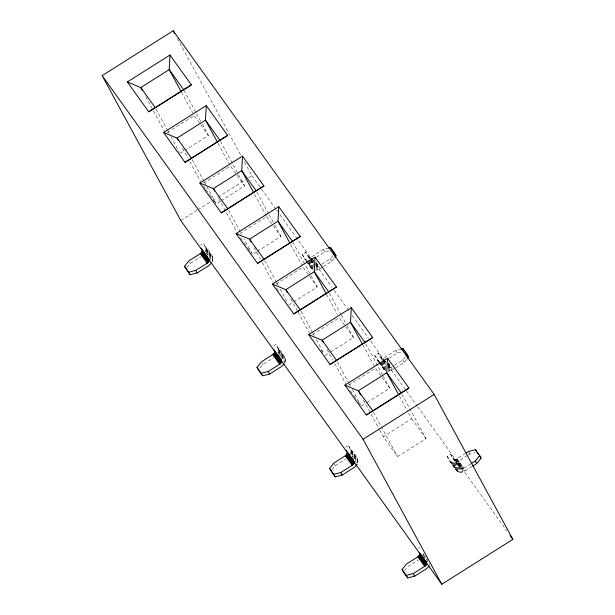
<?xml version="1.0" encoding="UTF-8"?>
<svg xmlns="http://www.w3.org/2000/svg" width="615" height="615" viewBox="0 0 615 615"><rect width="100%" height="100%" fill="white"/><g stroke="black" fill="none" stroke-linecap="round" stroke-linejoin="round"><path stroke-width="0.46" stroke-dasharray="3.08 2.31" d="M205.533 251.973L205.917 248.176L203.373 243.356L200.528 245.154M211.975 262.313C215.834 255.156 205.664 249.098 203.373 243.356M284.499 363.38L284.906 362.581L278.057 353.033L278.441 349.235L275.897 344.415L273.052 346.214M284.906 362.581C287.451 355.508 278.195 350.127 275.897 344.415M348.413 445.483C350.719 451.195 359.975 456.568 357.43 463.649L350.581 454.101L350.957 450.303L348.413 445.483L345.576 447.274M422.69 555.952L423.597 553.569M186.96 267.525L190.227 263.443L200.974 256.663M321.876 264.196L330.317 258.861L333.038 255.456M323.259 266.749L331.708 261.413L334.967 257.331M260.03 367.908L262.751 364.511L273.498 357.722M394.399 365.256L402.84 359.921L405.562 356.523M395.783 367.808L404.224 362.473L407.491 358.391M332.008 469.652L335.275 465.57L346.022 458.782M404.532 570.712L407.791 566.63L418.538 559.85M167.349 132.471L194.156 115.543L200.198 123.961M180.003 153.389L184.062 150.829M184.877 150.314L208.431 135.438L202.081 123.746M203.611 183.001L230.417 166.081L236.452 174.491M180.833 220.585L196.985 210.384M197.799 209.876L211.522 201.205M212.336 200.698L217.18 197.638M217.987 197.123L245.446 179.788M248.675 177.743L251.904 175.706L243.671 160.538M220.324 201.359L216.265 203.926L207.194 187.221M221.139 200.844L244.693 185.968L220.654 141.704M239.873 233.531L266.679 216.611L254.433 194.056M206.671 255.148L210.222 252.903M256.586 251.889L252.527 254.456L243.909 238.582M257.401 251.374L280.955 236.506L274.605 224.813M307.285 260.545L304.832 259.146L302.173 254.395L305.732 252.15L310.775 259.399M328.733 248.014L323.467 249.313L311.951 256.586C308.838 258.907 306.324 254.887 305.732 252.15M316.41 257.193L324.851 251.866L331.869 250.128M276.135 284.069L302.934 267.141L308.976 275.558M316.049 266.741L317.87 266.587L321.107 264.681M314.942 270.193L318.455 269.57L322.491 267.233M288.781 304.986L292.848 302.419M293.655 301.911L317.209 287.036L304.971 264.481M312.397 334.598L339.196 317.671L345.238 326.088M279.195 356.208L282.746 353.971M325.043 355.516L329.917 352.441M330.732 351.926L353.471 337.566L347.121 325.873M378.886 362.166L374.696 355.455L378.248 353.21L382.991 359.821M401.249 349.074L395.991 350.373L384.475 357.646C381.362 359.967 378.848 355.954 378.248 353.21M388.934 358.261L397.375 352.925L403.517 351.411M348.651 385.128L375.457 368.201L381.5 376.618M388.188 367.678L390.394 367.647L393.631 365.74M388.303 371.252L390.971 370.637L395.015 368.293M361.305 406.046L366.179 402.971M366.994 402.456L389.733 388.096L383.383 376.403M401.956 394.361L425.995 438.626L397.567 456.576L383.291 436.688L411.719 418.73L408.091 412.05M351.711 457.276L355.27 455.031M472.143 466.447C468.015 468.561 462.388 474.703 457.206 471.305L449.873 461.273L447.22 456.522L450.772 454.277L461.089 468.868L463.387 468.515L470.759 463.895M450.772 454.277C451.372 457.014 453.885 461.027 456.999 458.705L465.44 453.378M450.357 461.757C456.507 465.486 462.649 457.437 467.592 455.446M468.361 454.962L469.898 453.993L475.157 452.686M418.092 548.342L419.515 547.442M424.235 558.335L425.657 557.436M379.809 361.605L377.833 360.697M457.206 471.305L454.07 466.07L457.622 463.825L459.897 468.007L461.089 468.868M379.078 362.581L384.206 369.753L385.928 370.945L379.97 362.804M306.408 261.352L312.743 269.578L306.947 261.498M316.171 262.459L318.808 266.134M388.165 362.789L391.325 367.193M456.999 458.705L463.848 468.253M315.972 262.805L320.192 268.686M387.965 363.134L392.716 369.746M458.383 461.258L465.232 470.806M315.71 262.713L318.347 266.387M388.234 363.78L390.871 367.447M456.538 458.967L463.387 468.515M312.074 258.508L313.658 260.714M315.764 263.651L317.87 266.587M388.288 364.71L390.394 367.647M456.061 459.159L462.918 468.715M312.482 259.622L313.535 261.091M316.171 264.765L319.339 269.17M385.005 360.682L386.059 362.15M388.165 365.095L391.855 370.238M457.529 461.75L464.379 471.298M310.544 257.178L313.704 261.583M315.81 264.519L317.394 266.726M384.121 359.706L385.697 361.912M388.334 365.587L389.918 367.785M455.584 459.297L462.434 468.853M251.904 175.706L260.868 188.19M261.429 188.974L275.989 209.261M276.55 210.046L277.665 211.606M279.91 214.727L312.389 259.991M315.749 264.673L331.985 287.305M334.229 290.426L349.904 312.274M352.149 315.395L368.385 338.027M370.63 341.148L384.629 360.659M387.988 365.341L405.908 390.317M406.469 391.094L417.108 405.923M417.67 406.707L506.706 530.791M312.704 260.921L313.758 262.39M315.872 265.326L316.925 266.795M383.645 359.783L385.751 362.719M388.388 366.394L389.441 367.862M455.115 459.374L461.965 468.922M309.622 257.255L310.675 258.723M311.198 259.461L313.835 263.128M315.818 265.903L318.455 269.57M383.191 359.783L385.828 363.457M388.334 366.963L390.971 370.637M454.662 459.382L463.495 471.697M310.998 259.499L313.412 263.066M383.299 360.459L385.936 364.134M308.815 257.07L310.398 259.269M310.921 260.007L313.558 263.681M381.338 358.13L382.392 359.598M382.914 360.336L386.082 364.741M453.855 459.19L460.712 468.738M308 256.34L310.114 259.276M310.321 259.568L313.804 264.419M380.524 357.4L382.315 359.898M382.63 360.336L386.005 365.041M453.047 458.459L460.381 468.553M310.698 260.329L313.865 264.734M315.972 267.679L317.555 269.877M383.222 361.389L385.859 365.064M387.965 368.001L390.071 370.945M455.746 462.457L462.595 472.005M309.806 260.537L313.496 265.68M382.33 361.605L386.02 366.74M388.127 369.684L389.18 371.153M454.846 462.665L461.704 472.212M308.93 260.645L313.673 267.256M381.454 361.705L385.667 367.586M453.97 462.772L460.827 472.32M308.084 260.645L313.358 267.994M381.131 362.443L385.882 369.054M453.132 462.772L459.982 472.32M307.815 261.275L313.089 268.624M380.339 362.335L386.135 370.422M452.332 462.665L459.182 472.212M302.173 254.395L306.393 260.268M308.661 263.274L312.881 269.147M374.696 355.455L379.44 362.066M447.22 456.522L458.444 472.013M379.463 362.566L385.267 370.645M450.933 462.157L457.783 471.705M306.37 261.098L312.166 269.178M379.417 362.896L384.683 370.245M304.448 258.577L306.032 260.783M376.972 359.644L378.932 362.412M449.488 460.704L456.722 470.821M200.744 124.73L208.431 135.438M237.006 175.26L244.693 185.968M266.679 216.611L272.714 225.029M273.268 225.79L280.955 236.506M309.529 276.32L317.209 287.036M345.784 326.849L353.471 337.566M382.046 377.387L389.733 388.096M411.719 418.73L425.995 438.626M203.634 186.322L205.279 188.621M205.833 189.382L209.123 193.979M209.677 194.74L212.967 199.329M213.52 200.098L215.711 203.158M240.442 237.621L243.74 242.21M244.286 242.979L247.584 247.568M248.129 248.329L251.427 252.926M276.704 288.151L279.448 291.979M321.199 350.158L323.944 353.986M350.327 390.748L353.617 395.337M354.171 396.098L357.461 400.696M358.015 401.457L360.206 404.516M205.648 247.545L212.498 257.093M278.164 348.605L285.022 358.153M350.688 449.665L357.538 459.213M205.917 248.176L212.767 257.723M278.441 349.235L285.291 358.791M350.957 450.303L357.815 459.851M206.071 248.867L212.928 258.415M278.595 349.927L285.445 359.483M351.119 450.995L357.968 460.543M206.11 249.605L212.967 259.153M278.633 350.673L285.483 360.221M351.157 451.733L358.007 461.281M206.033 250.382L212.89 259.93M278.557 351.442L285.406 360.99M351.08 452.502L357.93 462.057M205.84 251.174L212.698 260.722M278.364 352.234L285.214 361.781M350.888 453.301L357.738 462.849M423.404 554.361L427.625 560.234M206.063 252.704L212.39 261.521M423.097 555.16L429.954 564.708M384.206 369.753L381.546 365.003L385.105 362.765L386.012 364.434M311.682 268.694L309.03 263.943L312.581 261.698L313.489 263.374M468.507 451.441L469.898 453.993M402.84 359.921L404.224 362.473M395.991 350.373L397.375 352.925M330.317 258.861L331.708 261.413M323.467 249.313L324.851 251.866M399.473 396.183L407.637 411.22M365.702 343.831L382.93 375.565M362.758 344.815L374.55 366.532M329.44 293.301L340.779 314.18M341.233 315.018L346.668 325.035M326.504 294.285L337.381 314.334M292.725 241.933L304.517 263.651M290.695 244.586L301.573 264.635M177.32 38.338L240.926 155.48M256.916 192.234L268.709 213.951M269.162 214.789L274.152 223.975M373.528 412.311L397.567 456.576M363.334 399.935L379.209 429.17M379.663 430L383.291 436.688M337.274 361.781L349.059 383.499M349.512 384.329L350.419 386.005M352.234 389.341L360.851 405.216M218.171 143.526L229.51 164.405M327.08 349.405L332.969 360.259M334.783 363.603L345.668 383.645M183.939 90.336L196.185 112.891M196.639 113.721L201.628 122.915M301.012 311.252L312.804 332.969M313.258 333.799L314.165 335.475M316.425 339.649L324.136 353.848M181.456 92.158L192.795 113.037M290.818 298.875L297.622 311.398M298.075 312.236L309.407 333.115M264.75 260.722L276.542 282.431M276.996 283.269L277.903 284.937M280.171 289.119L287.42 302.48M254.103 247.507L260.453 259.199M262.267 262.543L272.691 281.747M228.488 210.192L241.641 234.407M218.748 198.645L236.437 231.217M192.226 159.654L204.019 181.371M204.472 182.209L206.74 186.383M182.486 148.115L187.929 158.14M189.743 161.476L200.628 181.525M155.964 109.124L167.757 130.841M168.21 131.679L169.117 133.347M170.932 136.684L179.549 152.558M145.77 96.747L153.027 110.108M153.481 110.946L164.366 130.995M334.229 463.656L335.275 465.57M262.059 363.234L262.751 364.511M189.535 262.167L190.227 263.443"/><path stroke-width="0.92" d="M202.289 250.905L202.227 250.128L209.085 259.676L208.669 261.729L207.209 263.174L195.693 270.439L188.682 272.176L184.492 266.341L188.843 260.891L200.79 253.319L202.289 250.905L209.138 260.46M283.984 364.149L281.117 366.786L269.601 374.058L262.59 375.788L258.4 369.953L257.009 367.401L261.367 361.958L274.052 353.648L274.813 351.565L273.706 349.174M257.009 367.401L261.198 373.236L268.217 371.506L280.163 363.926L281.416 362.366L281.601 360.736L276.197 353.048M347.329 453.032L347.275 452.256L354.125 461.804L353.94 463.426L352.687 464.994L340.741 472.566L333.722 474.303L329.532 468.461L333.884 463.018L345.83 455.438L347.329 453.032L354.179 462.58M429.024 566.277L426.157 568.913L414.648 576.178L407.63 577.916L403.44 572.081L402.056 569.528L406.407 564.078L418.354 556.506L419.768 554.515L419.653 552.97L423.873 558.851M402.056 569.528L406.246 575.363L413.257 573.626L425.595 565.708L426.71 563.24L425.603 560.849M169.978 55.042L191.396 84.885L148.753 111.815L127.336 81.972L169.978 55.042L169.21 69.61L181.002 91.328M206.24 105.572L227.658 135.415L185.015 162.345L163.598 132.502L206.24 105.572L205.471 120.14L217.264 141.857M242.502 156.11L263.912 185.945L221.269 212.875L199.86 183.032L242.502 156.11L241.733 170.67L253.526 192.387M278.764 206.64L300.174 236.483L257.531 263.404L236.122 233.562L278.764 206.64L277.995 221.2L289.788 242.917M315.026 257.17L336.436 287.013L293.793 313.934L272.384 284.099L315.026 257.17L314.257 271.738L326.05 293.447M351.28 307.7L372.698 337.543L330.055 364.472L308.638 334.629L351.28 307.7L350.519 322.268L362.304 343.985M387.542 358.23L408.96 388.073L366.317 415.002L344.9 385.159L387.542 358.23L386.774 372.798L398.566 394.515M357.015 464.44L354.455 467.285L342.125 475.118L335.106 476.856L329.532 468.461M333.584 254.779L334.675 253.418L330.486 247.576L328.733 248.014M334.967 257.331L336.059 255.971L334.675 253.418M406.108 355.839L407.191 354.478L403.002 348.644L401.249 349.074M407.491 358.391L408.583 357.031L407.191 354.478M471.521 463.41L475.364 460.989L479.715 455.538L475.526 449.703L468.507 451.441L466.208 452.894M472.912 465.962L476.748 463.541L481.099 458.09L479.715 455.538M211.46 263.089L208.593 265.726L197.084 272.991L190.066 274.728L184.492 266.341M148.753 111.815L191.396 84.885M185.015 162.345L227.658 135.415M221.269 212.875L263.912 185.945M257.531 263.404L300.174 236.483M293.793 313.934L336.436 287.013M330.055 364.472L372.698 337.543M366.317 415.002L408.96 388.073M102.128 75.63L173.199 30.75L434.167 394.415L512.872 539.37L441.801 584.25L180.833 220.585L102.128 75.63L363.096 439.295L441.801 584.25M363.096 439.295L434.167 394.415M127.336 81.972L140.781 87.561L155.057 107.456M163.598 132.502L177.043 138.091L191.319 157.986M199.86 183.032L213.305 188.621L227.581 208.516M236.122 233.562L249.567 239.158L263.843 259.046M272.384 284.099L285.829 289.688L300.105 309.583M308.638 334.629L322.091 340.218L336.367 360.113M344.9 385.159L358.345 390.748L372.629 410.643M336.059 255.971L330.486 247.576M404.916 351.918L408.583 357.031M476.909 452.256L478.485 454.447M479.531 455.907L481.099 458.09M510.066 535.473L512.872 539.37M183.485 89.506L169.21 69.61L140.781 87.561L142.142 90.067M219.747 140.036L205.471 120.14L177.043 138.091L178.404 140.597M256.009 190.565L241.733 170.67L213.305 188.621L214.666 191.127M292.271 241.095L277.995 221.2L249.567 239.158L250.928 241.657M328.533 291.625L314.257 271.738L285.829 289.688L287.19 292.194M364.795 342.163L350.519 322.268L322.091 340.218L323.452 342.724M401.057 392.693L386.774 372.798L358.345 390.748L360.613 394.922M347.66 452.648L354.125 461.804M424.927 560.319L426.51 562.525M274.751 351.188L281.601 360.736M419.791 553.316L426.649 562.863M274.805 351.972L281.662 361.52M419.853 554.092L426.702 563.648M202.197 251.327L209.054 260.875M274.721 352.387L281.578 361.943M347.244 453.455L354.094 463.003M419.768 554.515L426.618 564.063M202.043 251.758L208.892 261.306M274.567 352.818L281.416 362.366M347.083 453.878L353.94 463.426M419.607 554.945L426.456 564.493M201.82 252.181L208.669 261.729M274.336 353.241L281.193 362.789M346.86 454.301L353.71 463.848M419.384 555.368L426.233 564.916M201.528 252.588L208.377 262.136M274.052 353.648L280.901 363.196M346.568 454.708L353.425 464.256M419.092 555.776L425.941 565.323M201.182 252.965L208.031 262.52M273.706 354.032L280.555 363.58M346.222 455.092L353.079 464.64M418.746 556.152L425.595 565.708M200.79 253.319L207.639 262.866M273.314 354.378L280.163 363.926M345.83 455.438L352.687 464.994M418.354 556.506L425.203 566.054M200.359 253.618L207.209 263.174M272.875 354.686L279.733 364.234M345.399 455.746L352.249 465.294M417.923 556.813L424.773 566.361M475.526 449.703L476.563 451.618M475.364 460.989L476.748 463.541M403.002 348.644L404.047 350.558M173.199 30.75L174.575 33.279M353.079 459.782L353.986 461.458M346.222 450.234L347.137 451.91M413.257 573.626L414.648 576.178M406.246 575.363L407.63 577.916M340.741 472.566L342.125 475.118M333.722 474.303L335.106 476.856M201.182 248.114L209.085 259.676M268.217 371.506L269.601 374.058M261.198 373.236L262.59 375.788M195.693 270.439L197.084 272.991M188.682 272.176L190.066 274.728"/></g></svg>
